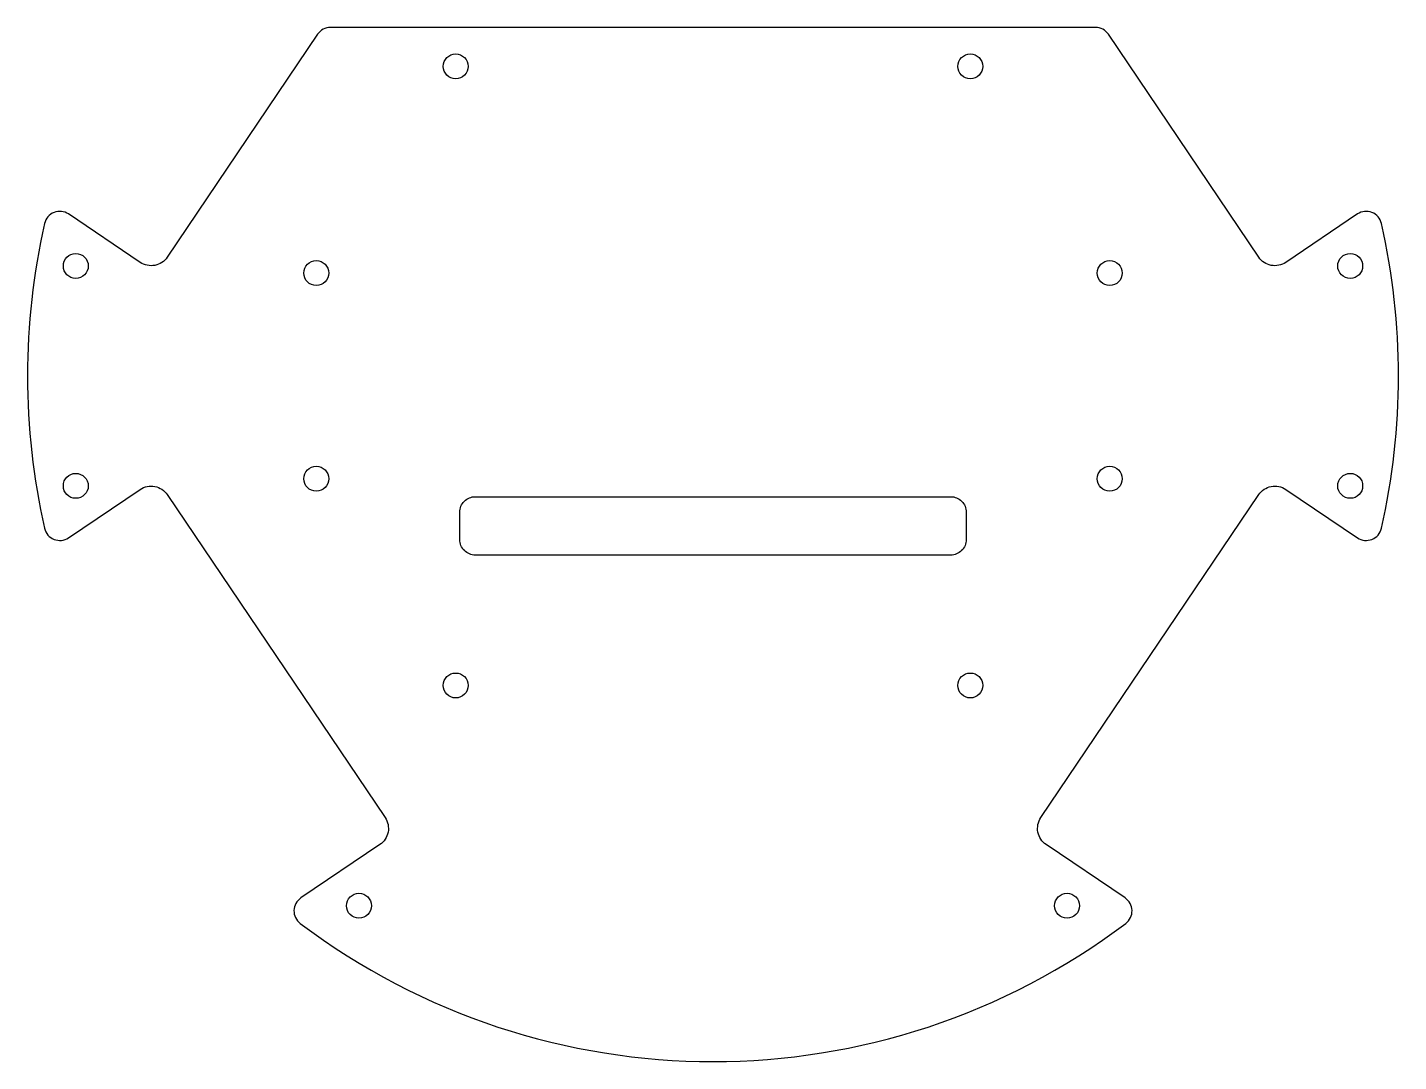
# Model space of a CAD drawing. Header units: millimetres. Extents: x -88 to 88, y -88 to 45.
import ezdxf

# ---------------------------------------------------------------- set-up
doc = ezdxf.new("R2010")
doc.units = ezdxf.units.MM
doc.layers.get('0').update_dxf_attribs({"linetype": 'CONTINUOUS'})

msp = doc.modelspace()

# ---------------------------------------------------------------- linework, layer by layer
for points in [[(-49.1, 44.73, 0.249328), (-50.76, 43.84), (-70.05, 15.24, -0.414214), (-73.52, 14.57), (-82.73, 20.78, 0.526986), (-85.8, 19.56, 0.112571), (-85.8, -19.56, 0.526986), (-82.73, -20.78), (-73.52, -14.57, -0.414214), (-70.05, -15.24), (-42.09, -56.69, -0.414214), (-42.76, -60.16), (-52.9, -67, 0.514899), (-52.99, -70.26, 0.334833), (52.99, -70.26, 0.514899), (52.9, -67), (42.76, -60.16, -0.414214), (42.09, -56.69), (70.05, -15.24, -0.414214), (73.52, -14.57), (82.73, -20.78, 0.526986), (85.8, -19.56, 0.112571), (85.8, 19.56, 0.526986), (82.73, 20.78), (73.52, 14.57, -0.414214), (70.05, 15.24), (50.76, 43.84, 0.249328), (49.1, 44.73)], [(-32.5, -21), (-32.5, -17.5, -0.414214), (-30.5, -15.5), (30.5, -15.5, -0.414214), (32.5, -17.5), (32.5, -21, -0.414214), (30.5, -23), (-30.5, -23, -0.414214)]]:
    msp.add_lwpolyline(points, format="xyb", close=True)
for centre in [(-33.03, 39.73), (33.03, 39.73), (-81.79, 14.11), (-50.92, 13.2), (50.92, 13.2), (81.79, 14.11), (-50.92, -13.2), (50.92, -13.2), (-81.79, -14.11), (81.79, -14.11), (-33.03, -39.73), (33.03, -39.73), (-45.44, -68), (45.44, -68)]:
    msp.add_circle(centre, 1.6)

doc.saveas('drawing.dxf')
